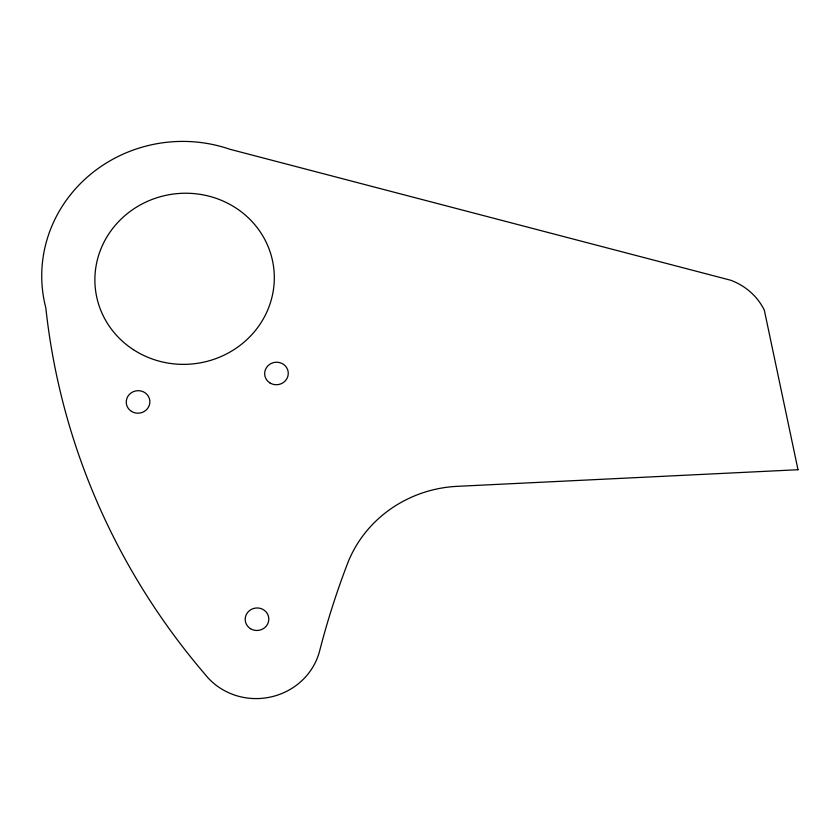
<?xml version="1.0" encoding="UTF-8"?>
<svg xmlns="http://www.w3.org/2000/svg" width="840" height="840" viewBox="0 0 840 840"><rect width="100%" height="100%" fill="white"/><g stroke="black" fill="none" stroke-linecap="round" stroke-linejoin="round"><path stroke-width="1.26" d="M798 469.728L457.202 486.339A122.01 116.172 -7.4 0 0 347.445 563.776A864.601 823.211 -7.4 0 0 319.62 650.969A64.638 61.551 -7.4 0 1 269.608 697.231A64.638 61.551 -7.4 0 1 205.002 674.279A733.551 698.428 -7.4 0 1 45.822 307.818A139.398 132.72 -7.4 0 1 88.337 176.201A139.398 132.72 -7.4 0 1 229.782 149.237L730.716 280.245A62.937 59.924 -7.4 0 1 764.316 310.118L798 469.728M133.413 349.681A89.786 85.491 -7.4 0 0 273.998 284.865A89.786 85.491 -7.4 0 0 146.37 201.852A89.786 85.491 -7.4 0 0 133.413 349.681M269.923 382.925A11.823 11.256 -7.4 0 0 288.256 374.052A11.823 11.256 -7.4 0 0 271.226 363.447A11.823 11.256 -7.4 0 0 269.923 382.925M131.513 411.401A11.823 11.256 -7.4 0 0 149.846 402.518A11.823 11.256 -7.4 0 0 132.815 391.913A11.823 11.256 -7.4 0 0 131.513 411.401M250.457 628.677A11.823 11.256 -7.4 0 0 268.79 619.794A11.823 11.256 -7.4 0 0 251.759 609.189A11.823 11.256 -7.4 0 0 250.457 628.677"/></g></svg>
